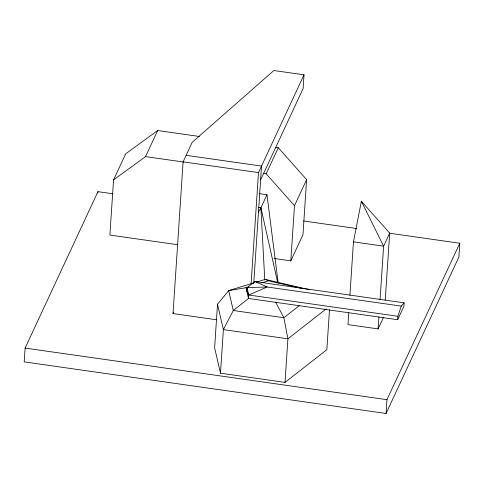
<?xml version="1.0" encoding="UTF-8"?>
<svg xmlns="http://www.w3.org/2000/svg" width="484" height="484" viewBox="0 0 484 484"><rect width="100%" height="100%" fill="white"/><g stroke="black" fill="none" stroke-linecap="round" stroke-linejoin="round"><path stroke-width="0.73" d="M112.899 193.781L97.943 191.652L25.114 348.087L24.2 361.881L386.057 413.481L458.886 257.046L459.8 243.252L389.523 233.227M97.847 193.104L97.943 191.652M199.378 136.47L157.681 130.523L125.695 153.809L113.558 179.885L109.892 235.061L177.924 244.759M216.318 319.743L173.024 313.571L183.103 161.844L192.208 142.29L273.853 70.519L304.006 74.82L303.093 88.614L260.61 179.867M254.481 282.68L228.678 290.606L217.51 304.212L214.618 347.802L220.486 373.194L285.016 382.396L326.839 349.72L329.483 309.887M220.486 373.194L223.378 329.604L217.51 304.212M248.824 286.843L246.023 287.702L248.51 298.459L397.66 319.73L403.916 306.287L404.146 302.839L254.995 281.567L247.022 287.599L248.74 295.01L248.51 298.459L233.282 310.516L223.378 329.604L287.913 338.806L326.204 308.895M251.105 283.757L258.492 172.594L304.006 74.82M253.743 283.249L261.523 166.072L186.14 155.322M274.374 258.517L290.817 260.858L294.484 205.688L306.62 179.612L278.3 147.723L275.323 147.299M285.016 382.396L287.913 338.806L283.842 317.728L275.723 302.343M306.62 179.612L302.96 234.788L290.817 260.858M348.758 312.579L347.96 324.613L378.113 328.914L383.576 317.183M349.908 295.27L353.459 241.855L361.36 201.229L389.68 233.119L385.234 300.08M378.113 328.914L378.918 316.875M380.067 299.572L383.612 246.156L389.68 233.119M386.057 413.481L386.97 399.687L459.8 243.252M397.66 319.73L397.89 316.282L401.248 306.112L404.146 302.839M113.558 179.885L145.545 156.598L157.681 130.523M173.024 313.571L173.635 312.265M294.484 205.688L266.164 173.798L278.3 147.723M258.311 212.385L260.912 207.781L266.98 194.743L259.63 193.697M254.033 282.686L254.995 281.567L267.174 286.994L401.248 306.112M299.112 305.797L283.842 317.728L233.282 310.516L228.678 290.606L246.023 287.702M248.74 295.01L267.174 286.994L247.022 287.599L246.792 291.047L248.74 295.01L397.89 316.282M256.635 282.015L265.232 279.377L309.246 289.686M261.439 282.971L268.445 280.817L303.335 288.736M183.103 161.844L258.492 172.594M145.545 156.598L183.515 162.013M263.187 173.375L266.164 173.798M258.71 207.467L260.912 207.781L277.695 282.535M303.547 220.97L356.629 228.539M353.459 241.855L383.612 246.156L361.36 201.229M25.114 348.087L386.97 399.687M265.232 279.377L268.445 280.817M266.98 194.743L278.203 283.182M260.912 207.781L264.772 279.933"/></g></svg>
